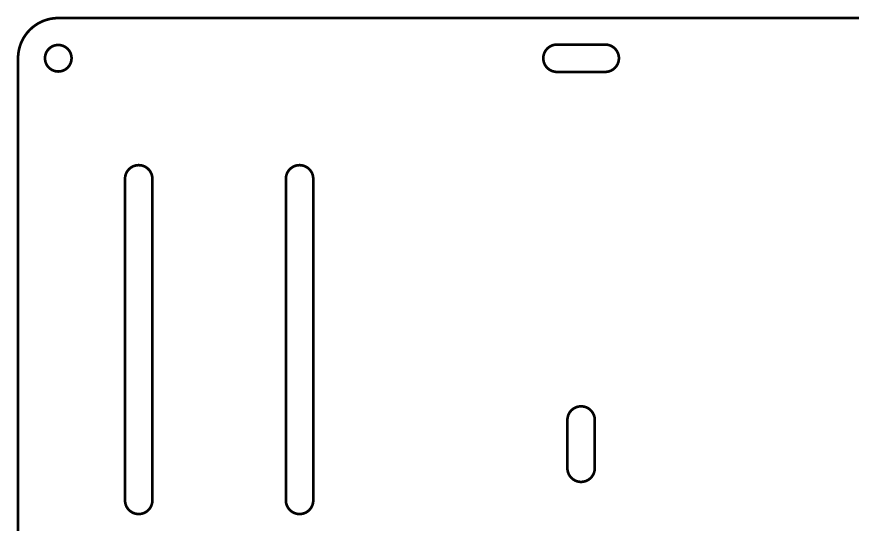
# Model space of a CAD drawing. Extents: x 0 to 218, y 0 to 111.
# Drawn here: x 0 to 103.9, y 47.8 to 110.9 of the extents above; entities that cross this region are included whole.
import ezdxf

# ---------------------------------------------------------------- set-up
doc = ezdxf.new("R2010")
doc.units = 0
doc.layers.get('0').update_dxf_attribs({"linetype": 'CONTINUOUS'})

msp = doc.modelspace()

# ---------------------------------------------------------------- linework, layer by layer
at = {"color": 0, "const_width": 0.33333}
msp.add_lwpolyline([(0.16667, 35.7499), (0.16667, 105.75), (0.16667, 105.878), (0.19244, 106.261), (0.26823, 106.758), (0.39144, 107.237), (0.55957, 107.696), (0.77013, 108.133), (1.02056, 108.546), (1.30843, 108.931), (1.63113, 109.286), (1.98617, 109.608), (2.3711, 109.896), (2.78336, 110.147), (3.22043, 110.357), (3.67979, 110.525), (4.15896, 110.648), (4.65543, 110.724), (5.03885, 110.75), (5.16667, 110.75), (115.167, 110.75)], dxfattribs=at)
at = {"color": 0}
msp.add_lwpolyline([(0.16667, 35.7499), (0.16667, 105.75), (0.16667, 105.878), (0.19244, 106.261), (0.26823, 106.758), (0.39144, 107.237), (0.55957, 107.696), (0.77013, 108.133), (1.02056, 108.546), (1.30843, 108.931), (1.63113, 109.286), (1.98617, 109.608), (2.3711, 109.896), (2.78336, 110.147), (3.22043, 110.357), (3.67979, 110.525), (4.15896, 110.648), (4.65543, 110.724), (5.03885, 110.75), (5.16667, 110.75), (115.167, 110.75)], dxfattribs=at)
at = {"color": 0, "const_width": 0.33333}
for points in [[(6.81668, 105.75), (6.81668, 105.708), (6.80811, 105.581), (6.78315, 105.418), (6.74246, 105.259), (6.68701, 105.108), (6.61751, 104.964), (6.53489, 104.828), (6.43989, 104.7), (6.33339, 104.583), (6.21619, 104.477), (6.08919, 104.382), (5.95313, 104.299), (5.80892, 104.23), (5.65733, 104.174), (5.49918, 104.133), (5.33535, 104.109), (5.20882, 104.1), (5.16667, 104.1), (5.12446, 104.1), (4.99794, 104.109), (4.8341, 104.133), (4.676, 104.174), (4.52442, 104.23), (4.38015, 104.299), (4.24414, 104.382), (4.11708, 104.477), (3.99994, 104.583), (3.89344, 104.7), (3.79844, 104.828), (3.71576, 104.964), (3.64632, 105.108), (3.59082, 105.259), (3.55012, 105.418), (3.52518, 105.581), (3.51665, 105.708), (3.51665, 105.75), (3.51665, 105.792), (3.52518, 105.919), (3.55012, 106.083), (3.59082, 106.241), (3.64632, 106.392), (3.71576, 106.537), (3.79844, 106.672), (3.89344, 106.8), (3.99994, 106.917), (4.11708, 107.023), (4.24414, 107.118), (4.38015, 107.201), (4.52442, 107.27), (4.676, 107.326), (4.8341, 107.367), (4.99794, 107.392), (5.12446, 107.4), (5.16667, 107.4), (5.20882, 107.4), (5.33535, 107.392), (5.49918, 107.367), (5.65733, 107.326), (5.80892, 107.27), (5.95313, 107.201), (6.08919, 107.118), (6.21619, 107.023), (6.33339, 106.917), (6.43989, 106.8), (6.53489, 106.672), (6.61751, 106.537), (6.68701, 106.392), (6.74246, 106.241), (6.78315, 106.083), (6.80811, 105.919), (6.81668, 105.792), (6.81668, 105.75)], [(73.1668, 104.05), (73.2101, 104.05), (73.3406, 104.059), (73.5094, 104.085), (73.6724, 104.126), (73.8285, 104.184), (73.9771, 104.255), (74.1172, 104.34), (74.2482, 104.438), (74.3689, 104.548), (74.4786, 104.669), (74.5764, 104.8), (74.6617, 104.94), (74.7332, 105.088), (74.7904, 105.244), (74.8322, 105.407), (74.8581, 105.576), (74.8668, 105.707), (74.8668, 105.75), (74.8668, 105.793), (74.8581, 105.924), (74.8322, 106.093), (74.7904, 106.256), (74.7332, 106.412), (74.6617, 106.56), (74.5764, 106.701), (74.4786, 106.831), (74.3689, 106.952), (74.2482, 107.062), (74.1172, 107.16), (73.9771, 107.245), (73.8285, 107.316), (73.6724, 107.374), (73.5094, 107.415), (73.3406, 107.441), (73.2101, 107.45), (73.1668, 107.45), (67.1668, 107.45), (67.1233, 107.45), (66.9929, 107.441), (66.8242, 107.415), (66.6612, 107.374), (66.505, 107.316), (66.3564, 107.245), (66.2162, 107.16), (66.0853, 107.062), (65.9646, 106.952), (65.8549, 106.831), (65.7571, 106.701), (65.6719, 106.56), (65.6003, 106.412), (65.5432, 106.256), (65.5012, 106.093), (65.4754, 105.924), (65.4668, 105.793), (65.4668, 105.75), (65.4668, 105.707), (65.4754, 105.576), (65.5012, 105.407), (65.5432, 105.244), (65.6003, 105.088), (65.6719, 104.94), (65.7571, 104.8), (65.8549, 104.669), (65.9646, 104.548), (66.0853, 104.438), (66.2162, 104.34), (66.3564, 104.255), (66.505, 104.184), (66.6612, 104.126), (66.8242, 104.085), (66.9929, 104.059), (67.1233, 104.05), (67.1668, 104.05), (73.1668, 104.05)], [(16.8667, 90.75), (16.8667, 90.7935), (16.8579, 90.9237), (16.8321, 91.0926), (16.7903, 91.2556), (16.7331, 91.4117), (16.6615, 91.5603), (16.5764, 91.7004), (16.4785, 91.8314), (16.3688, 91.9521), (16.2481, 92.0618), (16.1171, 92.1597), (15.9769, 92.2449), (15.8283, 92.3164), (15.6722, 92.3736), (15.5093, 92.4154), (15.3404, 92.4413), (15.2101, 92.45), (15.1667, 92.45), (15.1232, 92.45), (14.9928, 92.4413), (14.824, 92.4154), (14.6611, 92.3736), (14.505, 92.3164), (14.3564, 92.2449), (14.2161, 92.1597), (14.0853, 92.0618), (13.9646, 91.9521), (13.8549, 91.8314), (13.757, 91.7004), (13.6718, 91.5603), (13.6003, 91.4117), (13.5431, 91.2556), (13.5012, 91.0926), (13.4754, 90.9237), (13.4667, 90.7935), (13.4667, 90.75), (13.4667, 50.7499), (13.4667, 50.7065), (13.4754, 50.5761), (13.5012, 50.4074), (13.5431, 50.2444), (13.6003, 50.0882), (13.6718, 49.9396), (13.757, 49.7994), (13.8549, 49.6686), (13.9646, 49.5479), (14.0853, 49.4382), (14.2161, 49.3403), (14.3564, 49.2551), (14.505, 49.1835), (14.6611, 49.1264), (14.824, 49.0844), (14.9928, 49.0588), (15.1232, 49.0499), (15.1667, 49.0499), (15.2101, 49.0499), (15.3404, 49.0588), (15.5093, 49.0844), (15.6722, 49.1264), (15.8283, 49.1835), (15.9769, 49.2551), (16.1171, 49.3403), (16.2481, 49.4382), (16.3688, 49.5479), (16.4785, 49.6686), (16.5764, 49.7994), (16.6615, 49.9396), (16.7331, 50.0882), (16.7903, 50.2444), (16.8321, 50.4074), (16.8579, 50.5761), (16.8667, 50.7065), (16.8667, 50.7499), (16.8667, 90.75)], [(36.8667, 90.75), (36.8667, 90.7935), (36.8579, 90.9237), (36.8321, 91.0926), (36.7903, 91.2556), (36.7331, 91.4117), (36.6615, 91.5603), (36.5764, 91.7004), (36.4785, 91.8314), (36.3688, 91.9521), (36.2481, 92.0618), (36.1172, 92.1597), (35.9769, 92.2449), (35.8283, 92.3164), (35.6722, 92.3736), (35.5093, 92.4154), (35.3406, 92.4413), (35.2101, 92.45), (35.1667, 92.45), (35.1233, 92.45), (34.9929, 92.4413), (34.824, 92.4154), (34.6611, 92.3736), (34.505, 92.3164), (34.3564, 92.2449), (34.2163, 92.1597), (34.0853, 92.0618), (33.9646, 91.9521), (33.8549, 91.8314), (33.7571, 91.7004), (33.6719, 91.5603), (33.6003, 91.4117), (33.5432, 91.2556), (33.5013, 91.0926), (33.4754, 90.9237), (33.4668, 90.7935), (33.4668, 90.75), (33.4668, 50.7499), (33.4668, 50.7065), (33.4754, 50.5761), (33.5013, 50.4074), (33.5432, 50.2444), (33.6003, 50.0882), (33.6719, 49.9396), (33.7571, 49.7994), (33.8549, 49.6686), (33.9646, 49.5479), (34.0853, 49.4382), (34.2163, 49.3403), (34.3564, 49.2551), (34.505, 49.1835), (34.6611, 49.1264), (34.824, 49.0844), (34.9929, 49.0588), (35.1233, 49.0499), (35.1667, 49.0499), (35.2101, 49.0499), (35.3406, 49.0588), (35.5093, 49.0844), (35.6722, 49.1264), (35.8283, 49.1835), (35.9769, 49.2551), (36.1172, 49.3403), (36.2481, 49.4382), (36.3688, 49.5479), (36.4785, 49.6686), (36.5764, 49.7994), (36.6615, 49.9396), (36.7331, 50.0882), (36.7903, 50.2444), (36.8321, 50.4074), (36.8579, 50.5761), (36.8667, 50.7065), (36.8667, 50.7499), (36.8667, 90.75)], [(71.8668, 60.75), (71.8668, 60.7935), (71.8579, 60.9237), (71.8322, 61.0925), (71.7903, 61.2554), (71.7332, 61.4117), (71.6615, 61.5603), (71.5764, 61.7004), (71.4786, 61.8314), (71.3687, 61.9521), (71.2481, 62.0618), (71.1172, 62.1596), (70.9771, 62.2449), (70.8285, 62.3164), (70.6724, 62.3735), (70.5094, 62.4154), (70.3406, 62.4413), (70.2101, 62.4499), (70.1668, 62.4499), (70.1233, 62.4499), (69.9929, 62.4413), (69.8242, 62.4154), (69.6612, 62.3735), (69.505, 62.3164), (69.3564, 62.2449), (69.2162, 62.1596), (69.0854, 62.0618), (68.9647, 61.9521), (68.8549, 61.8314), (68.7571, 61.7004), (68.6719, 61.5603), (68.6004, 61.4117), (68.5432, 61.2554), (68.5012, 61.0925), (68.4756, 60.9237), (68.4668, 60.7935), (68.4668, 60.75), (68.4668, 54.7499), (68.4668, 54.7065), (68.4756, 54.5761), (68.5012, 54.4074), (68.5432, 54.2444), (68.6004, 54.0882), (68.6719, 53.9396), (68.7571, 53.7994), (68.8549, 53.6686), (68.9647, 53.5479), (69.0854, 53.4382), (69.2162, 53.3403), (69.3564, 53.2551), (69.505, 53.1835), (69.6612, 53.1264), (69.8242, 53.0844), (69.9929, 53.0588), (70.1233, 53.0499), (70.1668, 53.0499), (70.2101, 53.0499), (70.3406, 53.0588), (70.5094, 53.0844), (70.6724, 53.1264), (70.8285, 53.1835), (70.9771, 53.2551), (71.1172, 53.3403), (71.2481, 53.4382), (71.3687, 53.5479), (71.4786, 53.6686), (71.5764, 53.7994), (71.6615, 53.9396), (71.7332, 54.0882), (71.7903, 54.2444), (71.8322, 54.4074), (71.8579, 54.5761), (71.8668, 54.7065), (71.8668, 54.7499), (71.8668, 60.75)]]:
    msp.add_lwpolyline(points, close=True, dxfattribs=at)
at = {"color": 0}
for points in [[(6.81668, 105.75), (6.81668, 105.708), (6.80811, 105.581), (6.78315, 105.418), (6.74246, 105.259), (6.68701, 105.108), (6.61751, 104.964), (6.53489, 104.828), (6.43989, 104.7), (6.33339, 104.583), (6.21619, 104.477), (6.08919, 104.382), (5.95313, 104.299), (5.80892, 104.23), (5.65733, 104.174), (5.49918, 104.133), (5.33535, 104.109), (5.20882, 104.1), (5.16667, 104.1), (5.12446, 104.1), (4.99794, 104.109), (4.8341, 104.133), (4.676, 104.174), (4.52442, 104.23), (4.38015, 104.299), (4.24414, 104.382), (4.11708, 104.477), (3.99994, 104.583), (3.89344, 104.7), (3.79844, 104.828), (3.71576, 104.964), (3.64632, 105.108), (3.59082, 105.259), (3.55012, 105.418), (3.52518, 105.581), (3.51665, 105.708), (3.51665, 105.75), (3.51665, 105.792), (3.52518, 105.919), (3.55012, 106.083), (3.59082, 106.241), (3.64632, 106.392), (3.71576, 106.537), (3.79844, 106.672), (3.89344, 106.8), (3.99994, 106.917), (4.11708, 107.023), (4.24414, 107.118), (4.38015, 107.201), (4.52442, 107.27), (4.676, 107.326), (4.8341, 107.367), (4.99794, 107.392), (5.12446, 107.4), (5.16667, 107.4), (5.20882, 107.4), (5.33535, 107.392), (5.49918, 107.367), (5.65733, 107.326), (5.80892, 107.27), (5.95313, 107.201), (6.08919, 107.118), (6.21619, 107.023), (6.33339, 106.917), (6.43989, 106.8), (6.53489, 106.672), (6.61751, 106.537), (6.68701, 106.392), (6.74246, 106.241), (6.78315, 106.083), (6.80811, 105.919), (6.81668, 105.792), (6.81668, 105.75)], [(73.1668, 104.05), (73.2101, 104.05), (73.3406, 104.059), (73.5094, 104.085), (73.6724, 104.126), (73.8285, 104.184), (73.9771, 104.255), (74.1172, 104.34), (74.2482, 104.438), (74.3689, 104.548), (74.4786, 104.669), (74.5764, 104.8), (74.6617, 104.94), (74.7332, 105.088), (74.7904, 105.244), (74.8322, 105.407), (74.8581, 105.576), (74.8668, 105.707), (74.8668, 105.75), (74.8668, 105.793), (74.8581, 105.924), (74.8322, 106.093), (74.7904, 106.256), (74.7332, 106.412), (74.6617, 106.56), (74.5764, 106.701), (74.4786, 106.831), (74.3689, 106.952), (74.2482, 107.062), (74.1172, 107.16), (73.9771, 107.245), (73.8285, 107.316), (73.6724, 107.374), (73.5094, 107.415), (73.3406, 107.441), (73.2101, 107.45), (73.1668, 107.45), (67.1668, 107.45), (67.1233, 107.45), (66.9929, 107.441), (66.8242, 107.415), (66.6612, 107.374), (66.505, 107.316), (66.3564, 107.245), (66.2162, 107.16), (66.0853, 107.062), (65.9646, 106.952), (65.8549, 106.831), (65.7571, 106.701), (65.6719, 106.56), (65.6003, 106.412), (65.5432, 106.256), (65.5012, 106.093), (65.4754, 105.924), (65.4668, 105.793), (65.4668, 105.75), (65.4668, 105.707), (65.4754, 105.576), (65.5012, 105.407), (65.5432, 105.244), (65.6003, 105.088), (65.6719, 104.94), (65.7571, 104.8), (65.8549, 104.669), (65.9646, 104.548), (66.0853, 104.438), (66.2162, 104.34), (66.3564, 104.255), (66.505, 104.184), (66.6612, 104.126), (66.8242, 104.085), (66.9929, 104.059), (67.1233, 104.05), (67.1668, 104.05), (73.1668, 104.05)], [(16.8667, 90.75), (16.8667, 90.7935), (16.8579, 90.9237), (16.8321, 91.0926), (16.7903, 91.2556), (16.7331, 91.4117), (16.6615, 91.5603), (16.5764, 91.7004), (16.4785, 91.8314), (16.3688, 91.9521), (16.2481, 92.0618), (16.1171, 92.1597), (15.9769, 92.2449), (15.8283, 92.3164), (15.6722, 92.3736), (15.5093, 92.4154), (15.3404, 92.4413), (15.2101, 92.45), (15.1667, 92.45), (15.1232, 92.45), (14.9928, 92.4413), (14.824, 92.4154), (14.6611, 92.3736), (14.505, 92.3164), (14.3564, 92.2449), (14.2161, 92.1597), (14.0853, 92.0618), (13.9646, 91.9521), (13.8549, 91.8314), (13.757, 91.7004), (13.6718, 91.5603), (13.6003, 91.4117), (13.5431, 91.2556), (13.5012, 91.0926), (13.4754, 90.9237), (13.4667, 90.7935), (13.4667, 90.75), (13.4667, 50.7499), (13.4667, 50.7065), (13.4754, 50.5761), (13.5012, 50.4074), (13.5431, 50.2444), (13.6003, 50.0882), (13.6718, 49.9396), (13.757, 49.7994), (13.8549, 49.6686), (13.9646, 49.5479), (14.0853, 49.4382), (14.2161, 49.3403), (14.3564, 49.2551), (14.505, 49.1835), (14.6611, 49.1264), (14.824, 49.0844), (14.9928, 49.0588), (15.1232, 49.0499), (15.1667, 49.0499), (15.2101, 49.0499), (15.3404, 49.0588), (15.5093, 49.0844), (15.6722, 49.1264), (15.8283, 49.1835), (15.9769, 49.2551), (16.1171, 49.3403), (16.2481, 49.4382), (16.3688, 49.5479), (16.4785, 49.6686), (16.5764, 49.7994), (16.6615, 49.9396), (16.7331, 50.0882), (16.7903, 50.2444), (16.8321, 50.4074), (16.8579, 50.5761), (16.8667, 50.7065), (16.8667, 50.7499), (16.8667, 90.75)], [(36.8667, 90.75), (36.8667, 90.7935), (36.8579, 90.9237), (36.8321, 91.0926), (36.7903, 91.2556), (36.7331, 91.4117), (36.6615, 91.5603), (36.5764, 91.7004), (36.4785, 91.8314), (36.3688, 91.9521), (36.2481, 92.0618), (36.1172, 92.1597), (35.9769, 92.2449), (35.8283, 92.3164), (35.6722, 92.3736), (35.5093, 92.4154), (35.3406, 92.4413), (35.2101, 92.45), (35.1667, 92.45), (35.1233, 92.45), (34.9929, 92.4413), (34.824, 92.4154), (34.6611, 92.3736), (34.505, 92.3164), (34.3564, 92.2449), (34.2163, 92.1597), (34.0853, 92.0618), (33.9646, 91.9521), (33.8549, 91.8314), (33.7571, 91.7004), (33.6719, 91.5603), (33.6003, 91.4117), (33.5432, 91.2556), (33.5013, 91.0926), (33.4754, 90.9237), (33.4668, 90.7935), (33.4668, 90.75), (33.4668, 50.7499), (33.4668, 50.7065), (33.4754, 50.5761), (33.5013, 50.4074), (33.5432, 50.2444), (33.6003, 50.0882), (33.6719, 49.9396), (33.7571, 49.7994), (33.8549, 49.6686), (33.9646, 49.5479), (34.0853, 49.4382), (34.2163, 49.3403), (34.3564, 49.2551), (34.505, 49.1835), (34.6611, 49.1264), (34.824, 49.0844), (34.9929, 49.0588), (35.1233, 49.0499), (35.1667, 49.0499), (35.2101, 49.0499), (35.3406, 49.0588), (35.5093, 49.0844), (35.6722, 49.1264), (35.8283, 49.1835), (35.9769, 49.2551), (36.1172, 49.3403), (36.2481, 49.4382), (36.3688, 49.5479), (36.4785, 49.6686), (36.5764, 49.7994), (36.6615, 49.9396), (36.7331, 50.0882), (36.7903, 50.2444), (36.8321, 50.4074), (36.8579, 50.5761), (36.8667, 50.7065), (36.8667, 50.7499), (36.8667, 90.75)], [(71.8668, 60.75), (71.8668, 60.7935), (71.8579, 60.9237), (71.8322, 61.0925), (71.7903, 61.2554), (71.7332, 61.4117), (71.6615, 61.5603), (71.5764, 61.7004), (71.4786, 61.8314), (71.3687, 61.9521), (71.2481, 62.0618), (71.1172, 62.1596), (70.9771, 62.2449), (70.8285, 62.3164), (70.6724, 62.3735), (70.5094, 62.4154), (70.3406, 62.4413), (70.2101, 62.4499), (70.1668, 62.4499), (70.1233, 62.4499), (69.9929, 62.4413), (69.8242, 62.4154), (69.6612, 62.3735), (69.505, 62.3164), (69.3564, 62.2449), (69.2162, 62.1596), (69.0854, 62.0618), (68.9647, 61.9521), (68.8549, 61.8314), (68.7571, 61.7004), (68.6719, 61.5603), (68.6004, 61.4117), (68.5432, 61.2554), (68.5012, 61.0925), (68.4756, 60.9237), (68.4668, 60.7935), (68.4668, 60.75), (68.4668, 54.7499), (68.4668, 54.7065), (68.4756, 54.5761), (68.5012, 54.4074), (68.5432, 54.2444), (68.6004, 54.0882), (68.6719, 53.9396), (68.7571, 53.7994), (68.8549, 53.6686), (68.9647, 53.5479), (69.0854, 53.4382), (69.2162, 53.3403), (69.3564, 53.2551), (69.505, 53.1835), (69.6612, 53.1264), (69.8242, 53.0844), (69.9929, 53.0588), (70.1233, 53.0499), (70.1668, 53.0499), (70.2101, 53.0499), (70.3406, 53.0588), (70.5094, 53.0844), (70.6724, 53.1264), (70.8285, 53.1835), (70.9771, 53.2551), (71.1172, 53.3403), (71.2481, 53.4382), (71.3687, 53.5479), (71.4786, 53.6686), (71.5764, 53.7994), (71.6615, 53.9396), (71.7332, 54.0882), (71.7903, 54.2444), (71.8322, 54.4074), (71.8579, 54.5761), (71.8668, 54.7065), (71.8668, 54.7499), (71.8668, 60.75)]]:
    msp.add_lwpolyline(points, close=True, dxfattribs=at)

doc.saveas('drawing.dxf')
